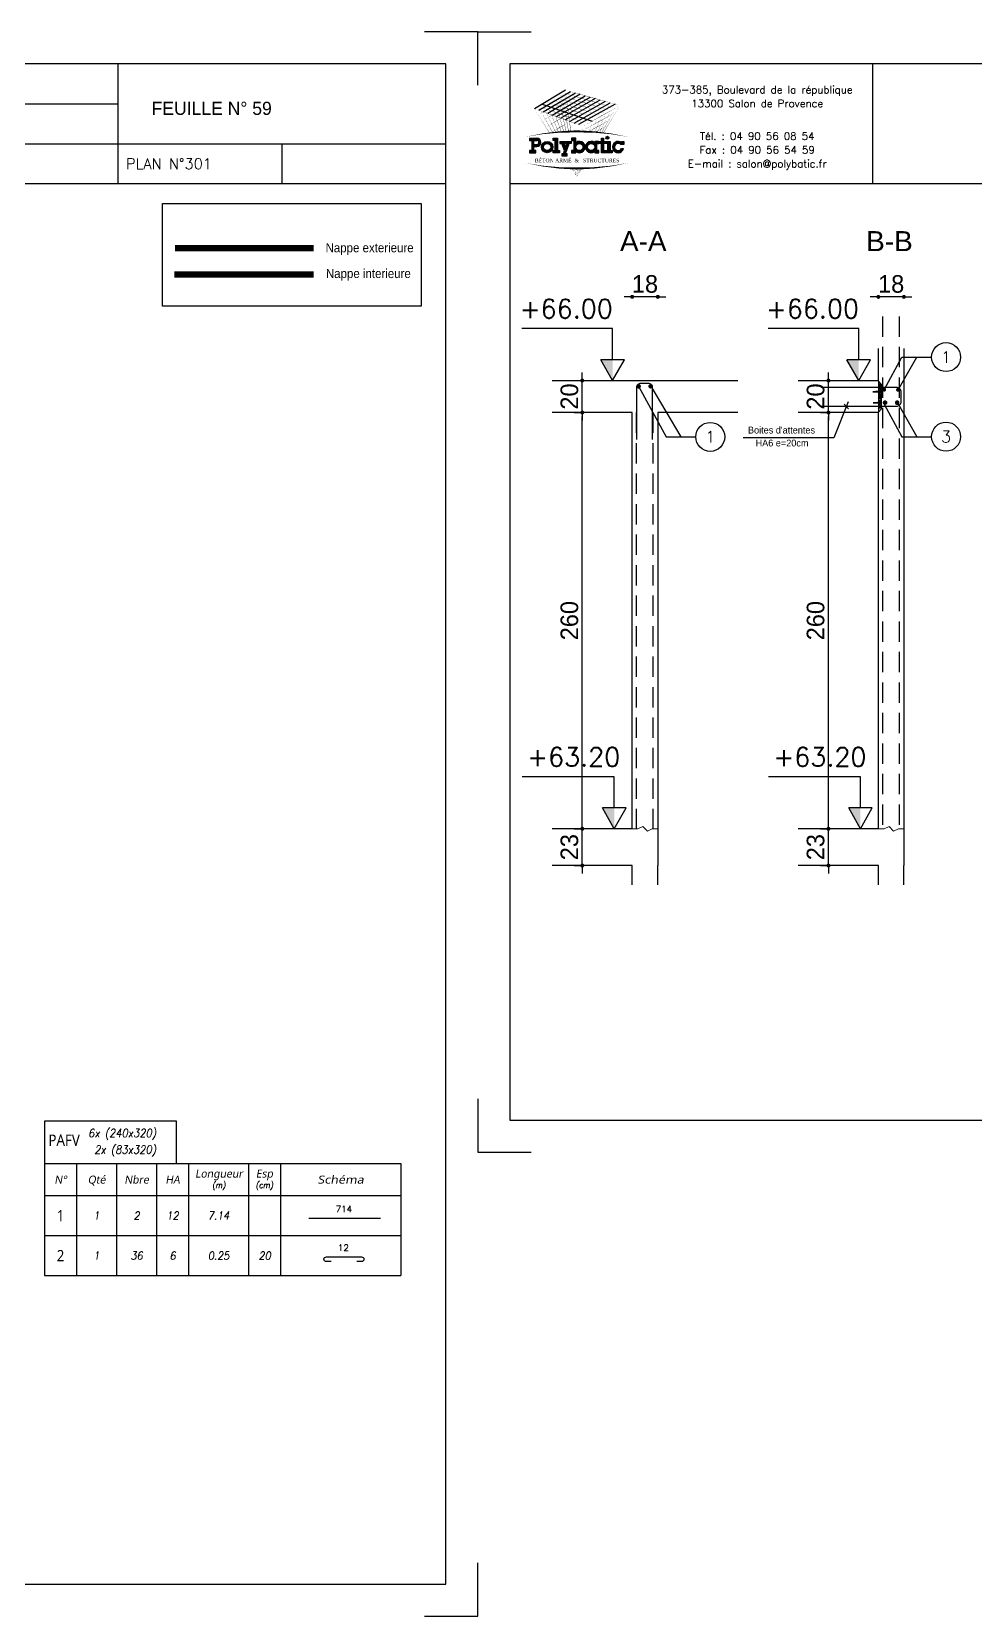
# Model space of a CAD drawing. Header units: metres. Extents: x -5618 to 118954, y -306 to 4637.
# Drawn here: x 52412 to 53002, y 604 to 1594 of the extents above; entities that cross this region are included whole.
import ezdxf
from ezdxf.enums import TextEntityAlignment as Align

# ---------------------------------------------------------------- set-up
doc = ezdxf.new("R2010")
doc.units = ezdxf.units.M
doc.linetypes.add('CACHE', pattern=[9.525, 6.35, -3.175])
doc.linetypes.add('CACHEX2', pattern=[19.05, 12.7, -6.35])
for name, color, linetype in [('COTATION', 1, 'Continuous'), ('GO-CARTOUCHE', 7, 'Continuous'), ('GO-FER-HA', 140, 'Continuous'), ('GO-TEXTE', 9, 'Continuous'), ('GO-TEXTE-FER', 3, 'Continuous'), ('K_ENT_M_Building_V.76', 7, 'Continuous'), ('STR_COTATION', 1, 'Continuous'), ('STR_STA', 30, 'Continuous'), ('STR_TS', 22, 'Continuous'), ('STR_VOI-POT', 6, 'Continuous')]:
    doc.layers.add(name, color=color, linetype=linetype)
doc.layers.add('Kofragna_forma', color=7, linetype='Continuous', lineweight=70)
doc.styles.add('GrDimensions', font='simplex.shx')
doc.styles.add('Lucida', font='LSANSI.TTF')
doc.styles.add('POLYBATIC', font='TIMES.TTF')
doc.styles.add('schéma', font='simplex.shx')
doc.styles.add('Tableau', font='romans.shx', dxfattribs={"width": 0.9, "oblique": 10})
doc.styles.add('Tableau2', font='trebuc.TTF', dxfattribs={"width": 0.9, "oblique": 10})
doc.styles.add('TEXTE', font='romans.shx')
doc.styles.add('TEXTEBA', font='ARIAL.TTF')
doc.dimstyles.new('COUPE-20', dxfattribs={"dimscale": 0.5, "dimtxt": 22, "dimasz": 5, "dimexe": 0.05, "dimexo": 0, "dimgap": 5, "dimtad": 1, "dimdec": 0, "dimdsep": 46, "dimtxsty": 'Standard', "dimblk1": 'DOT', "dimblk2": 'DOT', "dimsah": 1, "dimcen": 0, "dimdle": 150, "dimclrd": 1, "dimclre": 1, "dimclrt": 7, "dimadec": 0, "dimazin": 0, "dimtfac": 1, "dimtdec": 0, "dimtix": 1, "dimtmove": 2, "dimatfit": 3, "dimldrblk": 'DOT', "dimfxl": 0, "dimtvp": 1, "dimtolj": 1, "dimtzin": 0, "dimarcsym": 0})

# ---------------------------------------------------------------- blocks, each defined once
blk = doc.blocks.new('Désignation')
at = {"layer": 'GO-TEXTE-FER'}
for p, q in [((0, 0.8), (8.9, 0.8)), ((0, 0.8), (0, 0)), ((0.8, 0.8), (0.8, 0)), ((1.8, 0.8), (1.8, 0)), ((2.8, 0.8), (2.8, 0)), ((3.6, 0.8), (3.6, 0)), ((5.1, 0.8), (5.1, 0)), ((5.9, 0.8), (5.9, 0)), ((8.9, 0.8), (8.9, 0)), ((0, 0), (8.9, 0))]:
    blk.add_line(p, q, dxfattribs=at)
at = {"layer": 'GO-TEXTE-FER', "style": 'Tableau2', "oblique": 10}
for s, p in [('N°', (0.4, 0.4)), ('Qté', (1.3, 0.4)), ('Nbre', (2.3, 0.4)), ('HA', (3.2, 0.4)), ('Longueur', (4.356, 0.55)), ('Esp', (5.494, 0.55))]:
    blk.add_text(s, height=0.2, dxfattribs=at).set_placement(p, align=Align.MIDDLE_CENTER)
at = {"layer": 'GO-TEXTE-FER', "style": 'Tableau2', "oblique": 10, "width": 1.2}
blk.add_text('Schéma', height=0.2, dxfattribs=at).set_placement((7.4, 0.4), align=Align.MIDDLE_CENTER)
at = {"layer": 'GO-TEXTE-FER', "color": 7, "style": 'Tableau', "oblique": 10, "width": 0.9}
for s, p in [('(m)', (4.356, 0.265)), ('(cm)', (5.494, 0.265))]:
    blk.add_text(s, height=0.15, dxfattribs=at).set_placement(p, align=Align.MIDDLE_CENTER)
blk = doc.blocks.new('Barre libre')
at = {"layer": 'GO-TEXTE-FER'}
for p, q in [((0, 0), (0, -1)), ((0, 0), (8.9, 0)), ((0.8, 0), (0.8, -1)), ((1.8, 0), (1.8, -1)), ((2.8, 0), (2.8, -1)), ((3.6, 0), (3.6, -1)), ((5.1, 0), (5.1, -1)), ((5.9, 0), (5.9, -1)), ((8.9, 0), (8.9, -1)), ((0, -1), (8.9, -1))]:
    blk.add_line(p, q, dxfattribs=at)
at = {"layer": 'GO-TEXTE-FER', "color": 1}
blk.add_line((6.603, -0.563), (8.394, -0.563), dxfattribs=at)
at = {"layer": 'GO-TEXTE-FER', "style": 'Tableau2', "width": 0.9}
blk.add_attdef('NUMERO', text='', height=0.28, dxfattribs=at).set_placement((0.4, -0.5), align=Align.MIDDLE_CENTER)
at = {"layer": 'GO-TEXTE-FER', "color": 1, "style": 'Tableau'}
blk.add_attdef('Longueur', text='', height=0.16, dxfattribs=at).set_placement((7.481, -0.336), align=Align.MIDDLE_CENTER)
at = {"layer": 'GO-TEXTE-FER', "style": 'Tableau', "oblique": 10, "width": 0.9}
for tag, p in [('QUANTITE', (1.3, -0.5)), ('NOMBRE', (2.3, -0.5)), ('NUANCE', (3.2, -0.5)), ('LONGUEUR', (4.35, -0.5)), ('ESPACEMENTS', (5.5, -0.5))]:
    blk.add_attdef(tag, text='', height=0.2, dxfattribs=at).set_placement(p, align=Align.MIDDLE_CENTER)
blk = doc.blocks.new('Epingle')
at = {"layer": 'GO-TEXTE-FER'}
for p, q in [((0, 0), (0, -1)), ((0, 0), (8.9, 0)), ((0.8, 0), (0.8, -1)), ((1.8, 0), (1.8, -1)), ((2.8, 0), (2.8, -1)), ((3.6, 0), (3.6, -1)), ((5.1, 0), (5.1, -1)), ((5.9, 0), (5.9, -1)), ((8.9, 0), (8.9, -1)), ((0, -1), (8.9, -1))]:
    blk.add_line(p, q, dxfattribs=at)
at = {"layer": 'GO-TEXTE-FER', "color": 1}
blk.add_lwpolyline([(7.162, -0.65), (7.042, -0.65, -1), (7.042, -0.53), (7.922, -0.53, -1), (7.922, -0.65), (7.802, -0.65)], format="xyb", dxfattribs=at)
at = {"layer": 'GO-TEXTE-FER', "style": 'Tableau2', "width": 0.9}
blk.add_attdef('NUMERO', text='', height=0.28, dxfattribs=at).set_placement((0.4, -0.5), align=Align.MIDDLE_CENTER)
at = {"layer": 'GO-TEXTE-FER', "color": 1, "style": 'Tableau'}
blk.add_attdef('Longueur', text='', height=0.16, dxfattribs=at).set_placement((7.469, -0.303), align=Align.MIDDLE_CENTER)
at = {"layer": 'GO-TEXTE-FER', "style": 'Tableau', "oblique": 10, "width": 0.9}
for tag, p in [('QUANTITE', (1.3, -0.5)), ('NOMBRE', (2.3, -0.5)), ('NUANCE', (3.2, -0.5)), ('LONGUEUR', (4.35, -0.5)), ('ESPACEMENTS', (5.5, -0.5))]:
    blk.add_attdef(tag, text='', height=0.2, dxfattribs=at).set_placement(p, align=Align.MIDDLE_CENTER)
blk = doc.blocks.new('A$C492E529B')
for color, points in [(140, [(1.413, 0.725, 1), (1.563, 0.725, 1)]), (256, [(-0.938, 0.7), (-1.138, 0.7), (-1.138, 0.6), (-1.038, 0.6), (-1.038, 0.1), (-1.138, 0.1), (-1.138, 0), (-0.838, 0), (-0.838, 0.1), (-0.938, 0.1)]), (256, [(-0.367, 0.45), (-0.268, 0.45), (-0.268, 0.55), (-0.523, 0.55), (-0.523, 0.45), (-0.473, 0.45), (-0.543, 0.253), (-0.612, 0.45), (-0.562, 0.45), (-0.562, 0.55), (-0.818, 0.55), (-0.818, 0.45), (-0.718, 0.45), (-0.595, 0.101), (-0.648, -0.05), (-0.718, -0.05), (-0.718, -0.15), (-0.468, -0.15), (-0.468, -0.05), (-0.543, -0.05)]), (256, [(1.393, 0.55), (1.292, 0.55), (1.292, 0.7), (1.193, 0.7), (1.193, 0.55), (1.093, 0.55), (1.093, 0.45), (1.193, 0.45), (1.193, 0), (1.393, 0), (1.393, 0.1), (1.292, 0.1), (1.292, 0.45), (1.393, 0.45)]), (256, [(1.613, 0.55), (1.413, 0.55), (1.413, 0.45), (1.513, 0.45), (1.513, 0.1), (1.413, 0.1), (1.413, 0), (1.712, 0), (1.712, 0.1), (1.613, 0.1)]), (256, [(2.13, 0.4), (2.283, 0.4), (2.283, 0.55), (2.183, 0.55), (2.183, 0.487, 3.359496), (2.272, 0.2), (2.166, 0.2, -3.125802)])]:
    blk.add_hatch(color=color).paths.add_polyline_path(points)
h = blk.add_hatch(color=256)
h.paths.add_polyline_path([(-1.983, 0.1), (-2.083, 0.1), (-2.083, 0.3), (-1.933, 0.3, 1), (-1.933, 0.7), (-2.283, 0.7), (-2.283, 0.6), (-2.183, 0.6), (-2.183, 0.1), (-2.283, 0.1), (-2.283, 0), (-1.983, 0)])
h.paths.add_polyline_path([(-2.083, 0.4), (-2.083, 0.6), (-1.933, 0.6, -1), (-1.933, 0.4)], flags=16)
h = blk.add_hatch(color=256)
h.paths.add_polyline_path([(-1.158, 0.275, 1), (-1.708, 0.275, 1)])
h.paths.add_polyline_path([(-1.608, 0.275, -1), (-1.258, 0.275, -1)], flags=16)
h = blk.add_hatch(color=256)
h.paths.add_polyline_path([(-0.047, 0.487), (-0.047, 0.7), (-0.248, 0.7), (-0.248, 0.6), (-0.147, 0.6), (-0.147, 0.1), (-0.248, 0.1), (-0.248, 0), (-0.047, 0), (-0.047, 0.063, 2.12132)])
h.paths.add_polyline_path([(-0.047, 0.275, -1), (0.303, 0.275, -1)], flags=16)
h = blk.add_hatch(color=256)
h.paths.add_polyline_path([(1.073, 0.1), (0.973, 0.1), (0.973, 0.45), (1.073, 0.45), (1.073, 0.55), (0.873, 0.55), (0.873, 0.487, 2.12132), (0.873, 0.063), (0.873, 0), (1.073, 0)])
h.paths.add_polyline_path([(0.523, 0.275, -1), (0.873, 0.275, -1)], flags=16)
for p, q in [((-0.595, 0.101), (-0.718, 0.45)), ((-0.648, -0.05), (-0.595, 0.101)), ((-0.543, 0.253), (-0.612, 0.45)), ((-0.543, -0.05), (-0.367, 0.45)), ((-0.543, 0.253), (-0.473, 0.45)), ((0.873, 0.55), (0.873, 0.487)), ((1.073, 0.55), (0.873, 0.55)), ((0.873, 0.063), (0.873, 0)), ((0.973, 0.1), (0.973, 0.45)), ((0.973, 0.45), (1.073, 0.45)), ((1.073, 0.1), (0.973, 0.1)), ((1.073, 0.45), (1.073, 0.55)), ((1.073, 0), (1.073, 0.1)), ((2.166, 0.2), (2.272, 0.2)), ((0.873, 0), (1.073, 0))]:
    blk.add_line(p, q)
for points in [[(-2.283, 0.7), (-1.933, 0.7)], [(-2.283, 0.7), (-2.283, 0.6), (-2.183, 0.6), (-2.183, 0.1), (-2.283, 0.1), (-2.283, 0), (-1.983, 0), (-1.983, 0.1), (-2.083, 0.1), (-2.083, 0.3), (-1.933, 0.3)], [(-2.083, 0.4), (-2.083, 0.6), (-1.933, 0.6)], [(-2.083, 0.4), (-1.933, 0.4)], [(-1.138, 0.7), (-0.938, 0.7), (-0.938, 0.1), (-0.838, 0.1), (-0.838, 0), (-1.138, 0), (-1.138, 0.1), (-1.038, 0.1), (-1.038, 0.6), (-1.138, 0.6), (-1.138, 0.7)], [(-0.818, 0.55), (-0.562, 0.55)], [(-0.818, 0.55), (-0.818, 0.45), (-0.718, 0.45)], [(-0.612, 0.45), (-0.562, 0.45), (-0.562, 0.55)], [(-0.523, 0.55), (-0.268, 0.55), (-0.268, 0.45), (-0.367, 0.45)], [(-0.473, 0.45), (-0.523, 0.45), (-0.523, 0.55)], [(-0.248, 0.7), (-0.248, 0.6), (-0.147, 0.6), (-0.147, 0.1), (-0.248, 0.1), (-0.248, 0), (-0.047, 0), (-0.047, 0.063)], [(-0.047, 0.487), (-0.047, 0.7), (-0.248, 0.7)], [(1.093, 0.55), (1.193, 0.55), (1.193, 0.7), (1.292, 0.7), (1.292, 0.55), (1.393, 0.55), (1.393, 0.45), (1.292, 0.45), (1.292, 0.1), (1.393, 0.1), (1.393, 0), (1.193, 0), (1.193, 0.45), (1.093, 0.45)], [(1.093, 0.45), (1.093, 0.55)], [(1.413, 0.45), (1.413, 0.55), (1.613, 0.55), (1.613, 0.1), (1.712, 0.1), (1.712, 0), (1.413, 0), (1.413, 0.1), (1.513, 0.1), (1.513, 0.45), (1.413, 0.45)], [(2.183, 0.487), (2.183, 0.55), (2.283, 0.55), (2.283, 0.4), (2.13, 0.4)], [(-0.648, -0.05), (-0.718, -0.05), (-0.718, -0.15), (-0.468, -0.15), (-0.468, -0.05), (-0.543, -0.05)]]:
    blk.add_lwpolyline(points)
at = {"color": 140}
blk.add_circle((1.488, 0.725), 0.075, dxfattribs=at)
for centre, radius in [((-1.433, 0.275), 0.275), ((-1.433, 0.275), 0.175), ((0.128, 0.275), 0.175), ((0.698, 0.275), 0.175)]:
    blk.add_circle(centre, radius)
for centre, radius, start, end in [((-1.933, 0.5), 0.2, 270, 90), ((-1.933, 0.5), 0.1, 270, 90), ((0.128, 0.275), 0.275, 230.4788, 129.5212), ((0.698, 0.275), 0.275, 50.4788, 309.5212), ((2.008, 0.275), 0.275, 50.4788, 344.17338), ((2.008, 0.275), 0.175, 45.58469, 334.62307)]:
    blk.add_arc(centre, radius, start, end)
blk = doc.blocks.new('POLYBATIC')
at = {"color": 140}
for p, q in [((-0.43, 3.281), (-1.602, 2.578)), ((-1.435, 2.518), (-0.241, 3.228)), ((-1.268, 2.457), (-0.053, 3.175)), ((0.135, 3.121), (-1.101, 2.397)), ((-0.934, 2.337), (0.323, 3.068)), ((-0.767, 2.276), (0.511, 3.015)), ((-1.309, 2.754), (0.586, 2.109)), ((0.7, 2.962), (-0.6, 2.216)), ((-0.433, 2.156), (0.888, 2.908)), ((1.076, 2.855), (-0.266, 2.095)), ((-0.099, 2.035), (1.264, 2.802)), ((1.452, 2.749), (0.067, 1.974))]:
    blk.add_line(p, q, dxfattribs=at)
for points in [[(-1.016, 2.93, 0.0156, 0, 0), (-0.43, 3.281, 0, 0, 0)], [(0.122, 2.71, 0.0156, 0, 0), (-0.869, 3.018, 0, 0, 0)], [(-0.491, 1.706, 0.0136, 0, 0), (-0.869, 3.018, 0, 0, 0)], [(-0.838, 2.873, 0.0156, 0, 0), (-0.241, 3.228, 0, 0, 0)], [(0.283, 2.803, 0.0156, 0, 0), (-0.723, 3.105, 0, 0, 0)], [(-0.398, 1.71, 0.014, 0, 0), (-0.723, 3.105, 0, 0, 0)], [(-0.661, 2.816, 0.0156, 0, 0), (-0.053, 3.175, 0, 0, 0)], [(0.444, 2.896, 0.0156, 0, 0), (-0.576, 3.193, 0, 0, 0)], [(-0.309, 1.714, 0.0145, 0, 0), (-0.576, 3.193, 0, 0, 0)], [(-0.483, 2.759, 0.0156, 0, 0), (0.135, 3.121, 0, 0, 0)], [(0.605, 2.988, 0.0156, 0, 0), (-0.43, 3.281, 0, 0, 0)], [(-0.225, 1.716, 0.0149, 0, 0), (-0.43, 3.281, 0, 0, 0)], [(-0.305, 2.702, 0.0156, 0, 0), (0.323, 3.068, 0, 0, 0)], [(-0.128, 2.646, 0.0156, 0, 0), (0.511, 3.015, 0, 0, 0)], [(-1.602, 2.578, 0, 0.0156, 0), (-1.016, 2.93, 0, 0, 0)], [(-0.684, 2.246, 0.0156, 0, 0), (-1.602, 2.578, 0, 0, 0)], [(-1.031, 1.66, 0.0111, 0, 0), (-1.602, 2.578, 0, 0, 0)], [(-1.456, 2.344, 0, 0.0156, 0), (-0.923, 2.663, 0, 0, 0)], [(-0.522, 2.339, 0.0156, 0, 0), (-1.455, 2.666, 0, 0, 0)], [(-0.913, 1.673, 0.0116, 0, 0), (-1.455, 2.666, 0, 0, 0)], [(-1.435, 2.518, 0, 0.0156, 0), (-0.838, 2.873, 0, 0, 0)], [(-1.31, 2.109, 0, 0.0156, 0), (-0.831, 2.397, 0, 0, 0)], [(-0.361, 2.432, 0.0156, 0, 0), (-1.309, 2.754, 0, 0, 0)], [(-0.8, 1.684, 0.0121, 0, 0), (-1.309, 2.754, 0, 0, 0)], [(-1.268, 2.457, 0, 0.0156, 0), (-0.661, 2.816, 0, 0, 0)], [(-0.2, 2.524, 0.0156, 0, 0), (-1.162, 2.842, 0, 0, 0)], [(-0.692, 1.693, 0.0126, 0, 0), (-1.162, 2.842, 0, 0, 0)], [(-1.101, 2.397, 0, 0.0156, 0), (-0.483, 2.759, 0, 0, 0)], [(-0.039, 2.617, 0.0156, 0, 0), (-1.016, 2.93, 0, 0, 0)], [(-0.589, 1.7, 0.0131, 0, 0), (-1.016, 2.93, 0, 0, 0)], [(-0.934, 2.337, 0, 0.0156, 0), (-0.305, 2.702, 0, 0, 0)], [(-0.391, 2.983, 0, 0.0156, 0), (-0.923, 2.663, 0, 0, 0)], [(-0.352, 2.685, 0, 0.0156, 0), (-0.831, 2.397, 0, 0, 0)], [(-0.767, 2.276, 0, 0.0156, 0), (-0.128, 2.646, 0, 0, 0)], [(-0.6, 2.216, 0, 0.0156, 0), (0.05, 2.589, 0, 0, 0)], [(-0.433, 2.156, 0, 0.0156, 0), (0.227, 2.532, 0, 0, 0)], [(0.586, 2.109, 0, 0.0156, 0), (-0.361, 2.432, 0, 0, 0)], [(-0.266, 2.095, 0, 0.0156, 0), (0.405, 2.475, 0, 0, 0)], [(0.762, 2.207, 0, 0.0156, 0), (-0.2, 2.524, 0, 0, 0)], [(-0.099, 2.035, 0, 0.0156, 0), (0.582, 2.418, 0, 0, 0)], [(0.937, 2.305, 0, 0.0156, 0), (-0.039, 2.617, 0, 0, 0)], [(0.05, 2.589, 0.0156, 0, 0), (0.7, 2.962, 0, 0, 0)], [(1.113, 2.402, 0, 0.0156, 0), (0.122, 2.71, 0, 0, 0)], [(0.227, 2.532, 0.0156, 0, 0), (0.888, 2.908, 0, 0, 0)], [(1.289, 2.5, 0, 0.0156, 0), (0.283, 2.803, 0, 0, 0)], [(0.405, 2.475, 0.0156, 0, 0), (1.076, 2.855, 0, 0, 0)], [(1.465, 2.598, 0, 0.0156, 0), (0.444, 2.896, 0, 0, 0)], [(0.582, 2.418, 0.0156, 0, 0), (1.264, 2.802, 0, 0, 0)], [(1.641, 2.695, 0, 0.0156, 0), (0.605, 2.988, 0, 0, 0)], [(0.76, 2.362, 0.0156, 0, 0), (1.452, 2.749, 0, 0, 0)], [(0.781, 1.685, 0.00933, 0, 0), (1.113, 2.402, 0, 0, 0)], [(0.852, 2.095, 0.0156, 0, 0), (1.491, 2.45, 0, 0, 0)], [(0.865, 1.678, 0.0103, 0, 0), (1.289, 2.5, 0, 0, 0)], [(0.937, 2.305, 0.0156, 0, 0), (1.641, 2.695, 0, 0, 0)], [(0.942, 1.67, 0.0112, 0, 0), (1.465, 2.598, 0, 0, 0)], [(1.012, 1.663, 0.012, 0, 0), (1.641, 2.695, 0, 0, 0)], [(-1.165, 1.875, 0, 0.0156, 0), (-0.739, 2.131, 0, 0, 0)], [(-1.019, 1.641, 0, 0.0156, 0), (-0.646, 1.864, 0, 0, 0)], [(-0.312, 2.386, 0, 0.0156, 0), (-0.739, 2.131, 0, 0, 0)], [(0.234, 1.914, 0, 0.0156, 0), (-0.684, 2.246, 0, 0, 0)], [(-0.273, 2.088, 0, 0.0156, 0), (-0.646, 1.864, 0, 0, 0)], [(0.41, 2.012, 0, 0.0156, 0), (-0.522, 2.339, 0, 0, 0)], [(0.067, 1.974, 0, 0.0156, 0), (0.76, 2.362, 0, 0, 0)], [(0.213, 1.74, 0, 0.0156, 0), (0.852, 2.095, 0, 0, 0)], [(0.21, 1.716, 0.00323, 0, 0), (0.234, 1.914, 0, 0, 0)], [(0.234, 1.914, 0, 0.0156, 0), (0.937, 2.305, 0, 0, 0)], [(0.349, 1.712, 0.00465, 0, 0), (0.41, 2.012, 0, 0, 0)], [(0.447, 1.708, 0.00693, 0.0156, 0), (0.767, 1.886, 0, 0, 0)], [(0.474, 1.706, 0.00597, 0, 0), (0.586, 2.109, 0, 0, 0)], [(0.587, 1.7, 0.00718, 0, 0), (0.762, 2.207, 0, 0, 0)], [(0.68, 1.675, 0.0156, 0, 0), (1.193, 1.96, 0, 0, 0)], [(0.689, 1.693, 0.0083, 0, 0), (0.937, 2.305, 0, 0, 0)], [(0.765, 1.884, 0.0156, 0, 0), (1.342, 2.205, 0, 0, 0)], [(-1.953, 1.508, 0, 0.0781, -0.053843), (0, 1.719, 0, 0, 0)], [(-0.234, 1.79, 0, 0.00638, 0), (-0.365, 1.711, 0, 0.00638, 0)], [(1.953, 1.508, 0, 0.0781, 0.053843), (0, 1.719, 0, 0, 0)], [(0.96, 1.668, 0.00293, 0, 0), (1.044, 1.715, 0, 0, 0)], [(-1.953, 0.523, 0, 0.0781, 0.053843), (0, 0.312, 0, 0, 0)], [(0, 0, 0, 0.00381, 0), (-0.195, 0.315, 0, 0.00381, 0)], [(0, 0, 0, 0.00368, 0), (-0.171, 0.314, 0, 0.00368, 0)], [(0, 0, 0, 0.00356, 0), (-0.149, 0.314, 0, 0.00356, 0)], [(0, 0, 0, 0.00345, 0), (-0.128, 0.313, 0, 0.00345, 0)], [(0, 0, 0, 0.00334, 0), (-0.109, 0.313, 0, 0.00334, 0)], [(0, 0, 0, 0.00324, 0), (-0.09, 0.313, 0, 0.00324, 0)], [(0, 0, 0, 0.00315, 0), (-0.073, 0.313, 0, 0.00315, 0)], [(0, 0, 0, 0.00306, 0), (-0.056, 0.313, 0, 0.00306, 0)], [(0, 0, 0, 0.00306, 0), (-0.056, 0.313, 0, 0.00306, 0)], [(0, 0, 0, 0.00298, 0), (-0.041, 0.313, 0, 0.00298, 0)], [(1.953, 0.523, 0, 0.0781, -0.053843), (0, 0.312, 0, 0, 0)], [(0, 0, 0, 0.0051, 0), (0.038, 0.313, 0, 0.0051, 0)], [(0, 0, 0, 0.00425, 0), (0.127, 0.313, 0, 0.00425, 0)], [(0, 0, 0, 0.00408, 0), (0.145, 0.314, 0, 0.00408, 0)], [(0, 0, 0, 0.00392, 0), (0.162, 0.314, 0, 0.00392, 0)], [(0, 0, 0, 0.00378, 0), (0.177, 0.314, 0, 0.00378, 0)], [(0, 0, 0, 0.00365, 0), (0.191, 0.315, 0, 0.00365, 0)], [(0, 0, 0, 0.00486, 0), (0.064, 0.313, 0, 0.00486, 0)], [(0, 0, 0, 0.00464, 0), (0.087, 0.313, 0, 0.00464, 0)], [(0, 0, 0, 0.00443, 0), (0.108, 0.313, 0, 0.00443, 0)]]:
    blk.add_lwpolyline(points, format="xyseb", dxfattribs=at)
at = {"color": 5, "xscale": 0.78125, "yscale": 0.78125, "zscale": 0.78125}
blk.add_blockref('A$C492E529B', (0, 0.91), dxfattribs=at)
at = {"lineweight": 60, "style": 'POLYBATIC'}
for s, p in [('BÉTON ARMÉ', (-1.587, 0.547)), ('STRUCTURES', (0.24, 0.547))]:
    blk.add_text(s, height=0.1406, dxfattribs=at).set_placement(p)
at = {"color": 140, "style": 'POLYBATIC'}
blk.add_text('&', height=0.141, dxfattribs=at).set_placement((0, 0.547), align=Align.CENTER)
blk = doc.blocks.new('_DOT')
at = {"color": 0, "linetype": 'ByBlock'}
blk.add_line((-0.5, 0), (-1, 0), dxfattribs=at)
at = {"color": 0, "linetype": 'ByBlock', "const_width": 0.5}
blk.add_lwpolyline([(-0.25, 0, 1), (0.25, 0, 1)], format="xyb", close=True, dxfattribs=at)
blk = doc.blocks.new('*D1062')
at = {"layer": 'COTATION', "color": 1, "lineweight": -2, "ltscale": 4.5}
for p, q in [((52756.25, 1098.29), (52756.25, 1100.79)), ((52751.25, 1095.79), (52756.27, 1095.79)), ((52756.25, 1072.79), (52756.25, 1095.79)), ((52751.25, 1072.79), (52756.27, 1072.79)), ((52756.25, 1070.29), (52756.25, 1067.79))]:
    blk.add_line(p, q, dxfattribs=at)
at = {"layer": 'DEFPOINTS', "color": 0, "lineweight": -3, "ltscale": 4.5}
for p in [(52737.42, 1095.79), (52756.25, 1095.79), (52737.42, 1072.79)]:
    blk.add_point(p, dxfattribs=at)
at = {"layer": 'COTATION', "color": 1, "lineweight": -2, "ltscale": 4.5, "xscale": 2.5, "yscale": 2.5, "zscale": 2.5}
for p, rotation in [((52756.25, 1095.79), 270), ((52756.25, 1072.79), 90)]:
    blk.add_blockref('_DOT', p, dxfattribs=dict(at, rotation=rotation))
at = {"layer": 'COTATION', "color": 7, "lineweight": -3, "ltscale": 4.5, "insert": (52748.25, 1084.29), "char_height": 11, "attachment_point": 5, "rotation": 90}
blk.add_mtext('\\A1;23', dxfattribs=at)
blk = doc.blocks.new('*D1063')
at = {"layer": 'COTATION', "color": 1, "lineweight": -2, "ltscale": 4.5}
for p, q in [((52751.25, 1355.79), (52756.27, 1355.79)), ((52756.25, 1098.29), (52756.25, 1353.29)), ((52751.25, 1095.79), (52756.27, 1095.79))]:
    blk.add_line(p, q, dxfattribs=at)
at = {"layer": 'DEFPOINTS', "color": 0, "lineweight": -3, "ltscale": 4.5}
for p in [(52737.42, 1355.79), (52756.25, 1355.79), (52737.42, 1095.79)]:
    blk.add_point(p, dxfattribs=at)
at = {"layer": 'COTATION', "color": 1, "lineweight": -2, "ltscale": 4.5, "xscale": 2.5, "yscale": 2.5, "zscale": 2.5}
for p, rotation in [((52756.25, 1355.79), 90), ((52756.25, 1095.79), 270)]:
    blk.add_blockref('_DOT', p, dxfattribs=dict(at, rotation=rotation))
at = {"layer": 'COTATION', "color": 7, "lineweight": -3, "ltscale": 4.5, "insert": (52748.25, 1225.79), "char_height": 11, "attachment_point": 5, "rotation": 90}
blk.add_mtext('\\A1;260', dxfattribs=at)
blk = doc.blocks.new('*D1064')
at = {"layer": 'COTATION', "color": 1, "lineweight": -2, "ltscale": 4.5}
for p, q in [((52756.25, 1378.29), (52756.25, 1380.79)), ((52751.25, 1375.79), (52756.27, 1375.79)), ((52756.25, 1355.79), (52756.25, 1375.79)), ((52751.25, 1355.79), (52756.27, 1355.79)), ((52756.25, 1353.29), (52756.25, 1350.79))]:
    blk.add_line(p, q, dxfattribs=at)
at = {"layer": 'DEFPOINTS', "color": 0, "lineweight": -3, "ltscale": 4.5}
for p in [(52737.42, 1375.79), (52756.25, 1375.79), (52737.42, 1355.79)]:
    blk.add_point(p, dxfattribs=at)
at = {"layer": 'COTATION', "color": 1, "lineweight": -2, "ltscale": 4.5, "xscale": 2.5, "yscale": 2.5, "zscale": 2.5}
for p, rotation in [((52756.25, 1375.79), 270), ((52756.25, 1355.79), 90)]:
    blk.add_blockref('_DOT', p, dxfattribs=dict(at, rotation=rotation))
at = {"layer": 'COTATION', "color": 7, "lineweight": -3, "ltscale": 4.5, "insert": (52748.25, 1365.79), "char_height": 11, "attachment_point": 5, "rotation": 90}
blk.add_mtext('\\A1;20', dxfattribs=at)
blk = doc.blocks.new('*D1065')
at = {"layer": 'DEFPOINTS', "color": 0, "lineweight": -3, "ltscale": 4.5}
for p in [(52787.42, 1428.07), (52787.42, 1395.79, 187.69), (52803.42, 1395.79, 187.69)]:
    blk.add_point(p, dxfattribs=at)
at = {"layer": 'STR_COTATION', "color": 1, "lineweight": -2, "ltscale": 4.5}
for p, q in [((52784.92, 1428.07), (52782.42, 1428.07)), ((52787.42, 1428.08), (52787.42, 1428.09)), ((52803.42, 1428.07), (52787.42, 1428.07)), ((52803.42, 1428.08), (52803.42, 1428.09)), ((52805.92, 1428.07), (52808.42, 1428.07))]:
    blk.add_line(p, q, dxfattribs=at)
at = {"layer": 'STR_COTATION', "color": 1, "lineweight": -2, "ltscale": 4.5, "xscale": 2.5, "yscale": 2.5, "zscale": 2.5}
blk.add_blockref('_DOT', (52787.42, 1428.07), dxfattribs=at)
at = {"layer": 'STR_COTATION', "color": 1, "lineweight": -2, "ltscale": 4.5, "xscale": 2.5, "yscale": 2.5, "zscale": 2.5, "rotation": 180}
blk.add_blockref('_DOT', (52803.42, 1428.07), dxfattribs=at)
at = {"layer": 'STR_COTATION', "color": 7, "lineweight": -3, "ltscale": 4.5, "insert": (52795.42, 1436.07), "char_height": 11, "attachment_point": 5}
blk.add_mtext('\\A1;18', dxfattribs=at)
blk = doc.blocks.new('*D1066')
at = {"layer": 'COTATION', "color": 1, "lineweight": -2, "ltscale": 4.5}
for p, q in [((52910.05, 1098.29), (52910.05, 1100.79)), ((52905.05, 1095.79), (52910.07, 1095.79)), ((52910.05, 1072.79), (52910.05, 1095.79)), ((52905.05, 1072.79), (52910.07, 1072.79)), ((52910.05, 1070.29), (52910.05, 1067.79))]:
    blk.add_line(p, q, dxfattribs=at)
at = {"layer": 'DEFPOINTS', "color": 0, "lineweight": -3, "ltscale": 4.5}
for p in [(52891.22, 1095.79), (52910.05, 1095.79), (52891.22, 1072.79)]:
    blk.add_point(p, dxfattribs=at)
at = {"layer": 'COTATION', "color": 1, "lineweight": -2, "ltscale": 4.5, "xscale": 2.5, "yscale": 2.5, "zscale": 2.5}
for p, rotation in [((52910.05, 1095.79), 270), ((52910.05, 1072.79), 90)]:
    blk.add_blockref('_DOT', p, dxfattribs=dict(at, rotation=rotation))
at = {"layer": 'COTATION', "color": 7, "lineweight": -3, "ltscale": 4.5, "insert": (52902.05, 1084.29), "char_height": 11, "attachment_point": 5, "rotation": 90}
blk.add_mtext('\\A1;23', dxfattribs=at)
blk = doc.blocks.new('*D1067')
at = {"layer": 'COTATION', "color": 1, "lineweight": -2, "ltscale": 4.5}
for p, q in [((52905.05, 1355.79), (52910.07, 1355.79)), ((52910.05, 1098.29), (52910.05, 1353.29)), ((52905.05, 1095.79), (52910.07, 1095.79))]:
    blk.add_line(p, q, dxfattribs=at)
at = {"layer": 'DEFPOINTS', "color": 0, "lineweight": -3, "ltscale": 4.5}
for p in [(52891.22, 1355.79), (52910.05, 1355.79), (52891.22, 1095.79)]:
    blk.add_point(p, dxfattribs=at)
at = {"layer": 'COTATION', "color": 1, "lineweight": -2, "ltscale": 4.5, "xscale": 2.5, "yscale": 2.5, "zscale": 2.5}
for p, rotation in [((52910.05, 1355.79), 90), ((52910.05, 1095.79), 270)]:
    blk.add_blockref('_DOT', p, dxfattribs=dict(at, rotation=rotation))
at = {"layer": 'COTATION', "color": 7, "lineweight": -3, "ltscale": 4.5, "insert": (52902.05, 1225.79), "char_height": 11, "attachment_point": 5, "rotation": 90}
blk.add_mtext('\\A1;260', dxfattribs=at)
blk = doc.blocks.new('*D1068')
at = {"layer": 'COTATION', "color": 1, "lineweight": -2, "ltscale": 4.5}
for p, q in [((52910.05, 1378.29), (52910.05, 1380.79)), ((52905.05, 1375.79), (52910.07, 1375.79)), ((52910.05, 1355.79), (52910.05, 1375.79)), ((52905.05, 1355.79), (52910.07, 1355.79)), ((52910.05, 1353.29), (52910.05, 1350.79))]:
    blk.add_line(p, q, dxfattribs=at)
at = {"layer": 'DEFPOINTS', "color": 0, "lineweight": -3, "ltscale": 4.5}
for p in [(52891.22, 1375.79), (52910.05, 1375.79), (52891.22, 1355.79)]:
    blk.add_point(p, dxfattribs=at)
at = {"layer": 'COTATION', "color": 1, "lineweight": -2, "ltscale": 4.5, "xscale": 2.5, "yscale": 2.5, "zscale": 2.5}
for p, rotation in [((52910.05, 1375.79), 270), ((52910.05, 1355.79), 90)]:
    blk.add_blockref('_DOT', p, dxfattribs=dict(at, rotation=rotation))
at = {"layer": 'COTATION', "color": 7, "lineweight": -3, "ltscale": 4.5, "insert": (52902.05, 1365.79), "char_height": 11, "attachment_point": 5, "rotation": 90}
blk.add_mtext('\\A1;20', dxfattribs=at)
blk = doc.blocks.new('*D1069')
at = {"layer": 'DEFPOINTS', "color": 0, "lineweight": -3, "ltscale": 4.5}
for p in [(52941.22, 1428.07), (52941.22, 1395.79, 187.69), (52957.22, 1395.79, 187.69)]:
    blk.add_point(p, dxfattribs=at)
at = {"layer": 'STR_COTATION', "color": 1, "lineweight": -2, "ltscale": 4.5}
for p, q in [((52938.72, 1428.07), (52936.22, 1428.07)), ((52941.22, 1428.08), (52941.22, 1428.09)), ((52957.22, 1428.07), (52941.22, 1428.07)), ((52957.22, 1428.08), (52957.22, 1428.09)), ((52959.72, 1428.07), (52962.22, 1428.07))]:
    blk.add_line(p, q, dxfattribs=at)
at = {"layer": 'STR_COTATION', "color": 1, "lineweight": -2, "ltscale": 4.5, "xscale": 2.5, "yscale": 2.5, "zscale": 2.5}
blk.add_blockref('_DOT', (52941.22, 1428.07), dxfattribs=at)
at = {"layer": 'STR_COTATION', "color": 1, "lineweight": -2, "ltscale": 4.5, "xscale": 2.5, "yscale": 2.5, "zscale": 2.5, "rotation": 180}
blk.add_blockref('_DOT', (52957.22, 1428.07), dxfattribs=at)
at = {"layer": 'STR_COTATION', "color": 7, "lineweight": -3, "ltscale": 4.5, "insert": (52949.22, 1436.07), "char_height": 11, "attachment_point": 5}
blk.add_mtext('\\A1;18', dxfattribs=at)
blk = doc.blocks.new('stab')
at = {"layer": 'STR_STA'}
h = blk.add_hatch(dxfattribs=at)
h.set_pattern_fill('ANSI31', color=9, scale=6.075, angle=-540, style=0)
h.set_pattern_definition([(315, (-54992.6584, 395894.73794), (-0.536959212, -0.536959212), [])])
h.paths.add_polyline_path([(8.55, 0), (6.53, -2.03), (4.9, -2.03), (4.9, 0)])
h.paths.add_polyline_path([(4.9, 0), (4.9, -2.03), (1.75, -2.03), (1.95, 0)])
h.paths.add_polyline_path([(1.41, 0), (1.73, -2.03), (-8.03, -2.03), (-7.82, 0)])
h.paths.add_polyline_path([(-8.11, -1.56), (-9.67, 0), (-8.25, 0)])
at = {"layer": 'STR_STA', "color": 1}
blk.add_lwpolyline([(-5.93, 36.01), (-5.93, 0.57), (-5.93, -11.07, 0.414214), (-2.89, -14.1), (3.18, -14.1, 0.414214), (6.22, -11.07), (6.22, 36.01)], format="xyb", dxfattribs=at)
blk.add_lwpolyline([(-7.65, -2.03), (-9.67, 0), (9.67, 0), (7.65, -2.03)], close=True, dxfattribs=at)
blk.add_lwpolyline([(-3.88, 0), (-3.68, -2.22), (-3.09, 3.47), (-3.09, 0), (3.09, 0), (3.42, -2.09), (3.94, 3.21), (3.94, 0)], dxfattribs=at)
at = {"layer": 'STR_STA', "color": 6, "linetype": 'Continuous', "const_width": 1.2}
for points in [[(-3.75, -3.69, -1), (-4.95, -3.69, -1)], [(-3.64, -12.3, -1), (-4.84, -12.3, -1)]]:
    blk.add_lwpolyline(points, format="xyb", close=True, dxfattribs=at)

msp = doc.modelspace()

# ---------------------------------------------------------------- linework, layer by layer
for p, q in [((52466.17, 1573.74), (52466.17, 1498.77)), ((52303.2, 1548.71), (52466.17, 1548.71)), ((52303.2, 1523.72), (52466.17, 1523.72)), ((52466.17, 1523.74), (52671.03, 1523.74)), ((52568.51, 1523.74), (52568.51, 1498.77))]:
    msp.add_line(p, q)
at = {"color": 7, "linetype": 'Continuous', "lineweight": -3}
for p, q in [((52782.59, 1388.79, 187.69), (52767.84, 1388.79, 187.69)), ((52775.22, 1375.79, 187.69), (52767.84, 1388.79, 187.69)), ((52782.59, 1388.79, 187.69), (52767.84, 1388.79, 187.69)), ((52775.22, 1375.79, 187.69), (52767.84, 1388.79, 187.69)), ((52775.22, 1375.79, 187.69), (52782.59, 1388.79, 187.69)), ((52775.22, 1375.79, 187.69), (52782.59, 1388.79, 187.69)), ((52936.39, 1388.79, 187.69), (52921.64, 1388.79, 187.69)), ((52929.01, 1375.79, 187.69), (52921.64, 1388.79, 187.69)), ((52936.39, 1388.79, 187.69), (52921.64, 1388.79, 187.69)), ((52929.01, 1375.79, 187.69), (52921.64, 1388.79, 187.69)), ((52929.01, 1375.79, 187.69), (52936.39, 1388.79, 187.69)), ((52929.01, 1375.79, 187.69), (52936.39, 1388.79, 187.69)), ((52783.65, 1108.79, 187.69), (52768.9, 1108.79, 187.69)), ((52776.27, 1095.79, 187.69), (52768.9, 1108.79, 187.69)), ((52783.65, 1108.79, 187.69), (52768.9, 1108.79, 187.69)), ((52776.27, 1095.79, 187.69), (52768.9, 1108.79, 187.69)), ((52776.27, 1095.79, 187.69), (52783.65, 1108.79, 187.69)), ((52776.27, 1095.79, 187.69), (52783.65, 1108.79, 187.69)), ((52937.45, 1108.79, 187.69), (52922.7, 1108.79, 187.69)), ((52930.07, 1095.79, 187.69), (52922.7, 1108.79, 187.69)), ((52937.45, 1108.79, 187.69), (52922.7, 1108.79, 187.69)), ((52930.07, 1095.79, 187.69), (52922.7, 1108.79, 187.69)), ((52930.07, 1095.79, 187.69), (52937.45, 1108.79, 187.69)), ((52930.07, 1095.79, 187.69), (52937.45, 1108.79, 187.69))]:
    msp.add_line(p, q, dxfattribs=at)
for points in [[(52691.02, 1560.38), (52691.02, 1593.71), (52657.69, 1593.71)], [(52691.02, 1560.38), (52691.02, 1593.71), (52724.35, 1593.71)], [(52937.67, 1573.71), (52937.67, 1498.77)], [(52671.03, 1498.77), (51311.16, 1498.77)], [(53660.93, 1498.77), (52711.02, 1498.77)], [(52691.02, 927.11), (52691.02, 893.78), (52724.35, 893.78)], [(52657.69, 603.81), (52691.02, 603.81), (52691.02, 637.14)]]:
    msp.add_lwpolyline(points)
for points in [[(51311.16, 1573.71), (51311.16, 623.81), (52671.03, 623.81), (52671.03, 1573.71)], [(52711.02, 1573.71), (52711.02, 913.78), (53660.93, 913.78), (53660.93, 1573.71)]]:
    msp.add_lwpolyline(points, close=True)
at = {"lineweight": 18, "elevation": 187.69}
for points in [[(52803.42, 1095.79), (52799.95, 1095.79), (52796.93, 1094.36), (52794.18, 1097.13), (52791.02, 1095.79), (52787.42, 1095.79)], [(52957.22, 1095.79), (52953.75, 1095.79), (52950.73, 1094.36), (52947.98, 1097.13), (52944.82, 1095.79), (52941.22, 1095.79)]]:
    msp.add_lwpolyline(points, dxfattribs=at)
at = {"color": 7, "linetype": 'Continuous', "lineweight": -3}
for points in [[(52767.84, 1388.79, 187.69), (52775.22, 1375.79, 187.69), (52775.22, 1388.76, 187.69)], [(52767.84, 1388.79, 187.69), (52775.22, 1375.79, 187.69), (52775.22, 1388.76, 187.69)], [(52921.64, 1388.79, 187.69), (52929.01, 1375.79, 187.69), (52929.01, 1388.76, 187.69)], [(52921.64, 1388.79, 187.69), (52929.01, 1375.79, 187.69), (52929.01, 1388.76, 187.69)], [(52768.9, 1108.79, 187.69), (52776.27, 1095.79, 187.69), (52776.27, 1108.75, 187.69)], [(52768.9, 1108.79, 187.69), (52776.27, 1095.79, 187.69), (52776.27, 1108.75, 187.69)], [(52922.7, 1108.79, 187.69), (52930.07, 1095.79, 187.69), (52930.07, 1108.75, 187.69)], [(52922.7, 1108.79, 187.69), (52930.07, 1095.79, 187.69), (52930.07, 1108.75, 187.69)]]:
    msp.add_solid(points, dxfattribs=at)
at = {"layer": 'GO-CARTOUCHE', "color": 2, "ltscale": 3}
msp.add_line((52919.77, 1360.98, 187.69), (52922.58, 1358.01, 187.69), dxfattribs=at)
at = {"layer": 'GO-CARTOUCHE', "color": 2, "ltscale": 3, "elevation": 187.69}
msp.add_lwpolyline([(52922.38, 1362.49), (52913.41, 1340.08), (52856.71, 1340.08)], dxfattribs=at)
at = {"layer": 'GO-FER-HA', "elevation": 93.84}
for points in [[(52944.9, 1370.07), (52955.9, 1390.42), (52974.48, 1390.42)], [(52953.52, 1369.96), (52965.23, 1390.42), (52974.48, 1390.42)], [(52791.43, 1372.22), (52808.57, 1340.59), (52827.16, 1340.59)], [(52799.13, 1372.22), (52817.91, 1340.59), (52827.16, 1340.59)], [(52944.9, 1361.07), (52955.9, 1340.72), (52974.48, 1340.72)], [(52953.52, 1361.19), (52965.23, 1340.72), (52974.48, 1340.72)]]:
    msp.add_lwpolyline(points, dxfattribs=at)
at = {"layer": 'GO-FER-HA'}
for centre in [(52983.54, 1390.42, 93.84), (52836.22, 1340.59, 93.84), (52983.54, 1340.72, 93.84)]:
    msp.add_circle(centre, 9.06, dxfattribs=at)
at = {"layer": 'GO-TEXTE-FER'}
msp.add_lwpolyline([(52420.3, 886.61), (52502.8, 886.61), (52502.8, 913.04), (52420.3, 913.04)], close=True, dxfattribs=at)
at = {"layer": 'K_ENT_M_Building_V.76', "color": 30, "linetype": 'Continuous', "lineweight": -3}
for p, q in [((52768.72, 1408.29, 187.69), (52718.56, 1408.29, 187.69)), ((52775.22, 1408.29, 187.69), (52768.72, 1408.29, 187.69)), ((52775.22, 1408.29, 187.69), (52768.72, 1408.29, 187.69)), ((52775.22, 1388.79, 187.69), (52775.22, 1408.29, 187.69)), ((52775.22, 1388.79, 187.69), (52775.22, 1408.29, 187.69)), ((52922.51, 1408.29, 187.69), (52872.36, 1408.29, 187.69)), ((52929.01, 1408.29, 187.69), (52922.51, 1408.29, 187.69)), ((52929.01, 1408.29, 187.69), (52922.51, 1408.29, 187.69)), ((52929.01, 1388.79, 187.69), (52929.01, 1408.29, 187.69)), ((52929.01, 1388.79, 187.69), (52929.01, 1408.29, 187.69)), ((52769.77, 1128.29, 187.69), (52718.73, 1128.29, 187.69)), ((52776.27, 1128.29, 187.69), (52769.77, 1128.29, 187.69)), ((52776.27, 1128.29, 187.69), (52769.77, 1128.29, 187.69)), ((52776.27, 1108.79, 187.69), (52776.27, 1128.29, 187.69)), ((52776.27, 1108.79, 187.69), (52776.27, 1128.29, 187.69)), ((52923.57, 1128.29, 187.69), (52872.53, 1128.29, 187.69)), ((52930.07, 1128.29, 187.69), (52923.57, 1128.29, 187.69)), ((52930.07, 1128.29, 187.69), (52923.57, 1128.29, 187.69)), ((52930.07, 1108.79, 187.69), (52930.07, 1128.29, 187.69)), ((52930.07, 1108.79, 187.69), (52930.07, 1128.29, 187.69))]:
    msp.add_line(p, q, dxfattribs=at)
at = {"layer": 'Kofragna_forma', "color": 4, "lineweight": -3}
for p, q in [((52941.22, 1375.79, 187.69), (52941.22, 1395.79, 187.69)), ((52957.22, 1395.79, 187.69), (52957.22, 1355.79, 187.69)), ((52737.42, 1375.79, 187.69), (52803.42, 1375.79, 281.53)), ((52803.42, 1375.79, 281.53), (52853.42, 1375.79, 281.53)), ((52891.22, 1375.79, 187.69), (52941.22, 1375.79, 187.69)), ((52787.42, 1355.79, 187.69), (52737.42, 1355.79, 187.69)), ((52787.42, 1095.79, 187.69), (52787.42, 1355.79, 187.69)), ((52803.42, 1355.79, 187.69), (52803.42, 1072.79, 187.69)), ((52853.42, 1355.79, 281.53), (52803.42, 1355.79, 281.53)), ((52941.22, 1355.79, 187.69), (52891.22, 1355.79, 187.69)), ((52941.22, 1095.79, 187.69), (52941.22, 1355.79, 187.69)), ((52957.22, 1355.79, 187.69), (52957.22, 1072.79, 187.69)), ((52787.42, 1095.79, 187.69), (52737.42, 1095.79, 187.69)), ((52941.22, 1095.79, 187.69), (52891.22, 1095.79, 187.69)), ((52787.42, 1072.79, 187.69), (52737.42, 1072.79, 187.69)), ((52787.42, 1060.79, 187.69), (52787.42, 1072.79, 187.69)), ((52803.42, 1060.79, 187.69), (52803.42, 1072.79, 187.69)), ((52941.22, 1072.79, 187.69), (52891.22, 1072.79, 187.69)), ((52941.22, 1060.79, 187.69), (52941.22, 1072.79, 187.69)), ((52957.22, 1060.79, 187.69), (52957.22, 1072.79, 187.69))]:
    msp.add_line(p, q, dxfattribs=at)
at = {"layer": 'STR_TS', "color": 7}
msp.add_lwpolyline([(52494.01, 1486.45), (52655.55, 1486.45), (52655.55, 1422.16), (52494.01, 1422.16)], close=True, dxfattribs=at)
at = {"layer": 'STR_TS', "linetype": 'CACHE', "ltscale": 2, "const_width": 4}
msp.add_lwpolyline([(52588.43, 1458.45), (52501.87, 1458.45)], dxfattribs=at)
at = {"layer": 'STR_TS', "const_width": 4}
msp.add_lwpolyline([(52588.43, 1442), (52501.31, 1442)], dxfattribs=at)
at = {"layer": 'STR_VOI-POT', "color": 1, "linetype": 'CACHEX2', "elevation": 187.69}
for points in [[(52943.78, 1415.79), (52943.79, 1095.79)], [(52954.22, 1415.79), (52954.22, 1095.79)], [(52789.99, 1355.79), (52789.99, 1095.79)], [(52800.42, 1355.79), (52800.42, 1095.79)]]:
    msp.add_lwpolyline(points, dxfattribs=at)
at = {"layer": 'STR_VOI-POT', "const_width": 1.44, "elevation": 93.84}
for points in [[(52790.71, 1372.22, -1), (52792.15, 1372.22, -1)], [(52798.26, 1372.22, -1), (52799.7, 1372.22, -1)]]:
    msp.add_lwpolyline(points, format="xyb", close=True, dxfattribs=at)
at = {"layer": 'STR_VOI-POT'}
msp.add_lwpolyline([(52800.11, 1338.95), (52800.11, 1371.45, 0.414214), (52797.61, 1373.95), (52792.66, 1373.95, 0.414214), (52790.16, 1371.45), (52790.16, 1338.95)], format="xyb", dxfattribs=at)
at = {"layer": 'STR_VOI-POT', "const_width": 1.44}
for points in [[(52944.71, 1361.97, -1), (52946.15, 1361.97, -1)], [(52952.26, 1361.97, -1), (52953.7, 1361.97, -1)]]:
    msp.add_lwpolyline(points, format="xyb", close=True, dxfattribs=at)

# ---------------------------------------------------------------- block references
at = {"xscale": 16.49835000000894, "yscale": 16.49834999989253, "zscale": 16.49835000000003}
msp.add_blockref('POLYBATIC', (52752.79, 1503.09), dxfattribs=at)
at = {"layer": 'GO-FER-HA', "xscale": 25, "yscale": 25, "zscale": 25}
msp.add_blockref('Désignation', (52420.3, 866.61), dxfattribs=at)
at = {"layer": 'GO-TEXTE-FER', "xscale": 25, "yscale": 25, "zscale": 25}
for name, p, values in [('Barre libre', (52420.3, 866.61), {'NUMERO': '1', 'QUANTITE': '1', 'NOMBRE': '2', 'NUANCE': '12', 'Longueur': '714', 'LONGUEUR': '7.14'}), ('Epingle', (52420.3, 841.61), {'NUMERO': '2', 'QUANTITE': '1', 'NOMBRE': '36', 'NUANCE': '6', 'Longueur': '12', 'LONGUEUR': '0.25', 'ESPACEMENTS': '20'})]:
    msp.add_blockref(name, p, dxfattribs=at).add_auto_attribs(values)
at = {"layer": 'STR_STA', "xscale": -1, "zscale": 0.001000000000004775, "rotation": 90}
msp.add_blockref('stab', (52941.22, 1365.72, 187.69), dxfattribs=at)

# ---------------------------------------------------------------- texts
at = {"style": 'schéma'}
for s, p in [('373-385, Boulevard de la république', (52865.55, 1555.18)), ('13300 Salon de Provence', (52865.55, 1546.55)), ('Tél. : 04 90 56 08 54', (52865.55, 1526.16)), ('Fax : 04 90 56 54 59', (52865.55, 1517.53)), ('E-mail : salon@polybatic.fr', (52865.55, 1508.9))]:
    msp.add_text(s, height=4.6662, dxfattribs=at).set_placement(p, align=Align.CENTER)
at = {"linetype": 'ByBlock', "lineweight": -3, "ltscale": 4.5}
msp.add_text('FEUILLE N° 59', height=8.2, dxfattribs=at).set_placement((52487.17, 1541.74))
at = {"style": 'schéma'}
msp.add_text('PLAN N°301', height=6.666, dxfattribs=at).set_placement((52471.17, 1507.89))
at = {"layer": 'GO-CARTOUCHE', "color": 2, "style": 'TEXTEBA', "width": 0.9}
for s, p in [('Nappe exterieure', (52623.37, 1455.9)), ('Nappe interieure', (52622.6, 1439.81))]:
    msp.add_text(s, height=5.7024, dxfattribs=at).set_placement(p, align=Align.CENTER)
at = {"layer": 'GO-FER-HA', "style": 'TEXTE'}
for p in [(52983.54, 1390.42, 93.84), (52836.22, 1340.59, 93.84)]:
    msp.add_text('1', height=7.2, dxfattribs=at).set_placement(p, align=Align.MIDDLE_CENTER)
msp.add_text('3', height=7.2, rotation=360, dxfattribs=at).set_placement((52983.54, 1340.72, 93.84), align=Align.MIDDLE_CENTER)
at = {"layer": 'GO-TEXTE', "style": 'TEXTEBA'}
for s, p in [('A-A', (52779.82, 1456.62, 187.69)), ('B-B', (52933.62, 1456.62, 187.69))]:
    msp.add_text(s, height=12.497, dxfattribs=at).set_placement(p)
at = {"layer": 'GO-TEXTE', "linetype": 'Continuous', "style": 'Lucida'}
for s, p in [("Boites d'attentes", (52859.77, 1342.7, 187.69)), ('HA6 e=20cm', (52864.53, 1334.62, 187.69))]:
    msp.add_text(s, height=4.256, rotation=0.0018, dxfattribs=at).set_placement(p)
at = {"layer": 'GO-TEXTE-FER', "style": 'Tableau', "oblique": 10, "width": 0.9}
for s, p in [('6x (240x320)', (52447.57, 903.19)), ('2x (83x320)', (52451.41, 892.81))]:
    msp.add_text(s, height=5.0562, dxfattribs=at).set_placement(p)
at = {"layer": 'GO-TEXTE-FER', "style": 'Tableau2', "width": 0.9}
msp.add_attdef('PAFV', text='1', height=7.08, dxfattribs=at).set_placement((52432.53, 901.24), align=Align.MIDDLE_CENTER)
at = {"layer": 'K_ENT_M_Building_V.76', "color": 0, "linetype": 'Continuous', "lineweight": -3, "char_height": 11.7, "attachment_point": 9, "style": 'GrDimensions'}
for s, insert in [('+66.00', (52775.36, 1414.79, 187.69)), ('+66.00', (52929.16, 1414.79, 187.69)), ('\\A1;+63.20', (52780.01, 1134.79, 187.69)), ('\\A1;+63.20', (52933.81, 1134.79, 187.69))]:
    msp.add_mtext(s, dxfattribs=dict(at, insert=insert))

# ---------------------------------------------------------------- dimensions: what is measured, and where the dimension line sits
at = {"layer": 'COTATION', "lineweight": -3, "ltscale": 4.5}
for base, p1, p2, picture, middle in [((52756.25, 1375.79, 93.84), (52737.42, 1355.79, 93.84), (52737.42, 1375.79, 93.84), '*D1064', (52748.25, 1365.79, 93.84)), ((52910.05, 1375.79, 93.84), (52891.22, 1355.79, 93.84), (52891.22, 1375.79, 93.84), '*D1068', (52902.05, 1365.79, 93.84)), ((52756.25, 1355.79, 93.84), (52737.42, 1095.79, 93.84), (52737.42, 1355.79, 93.84), '*D1063', (52748.25, 1225.79, 93.84)), ((52910.05, 1355.79, 93.84), (52891.22, 1095.79, 93.84), (52891.22, 1355.79, 93.84), '*D1067', (52902.05, 1225.79, 93.84)), ((52756.25, 1095.79, 93.84), (52737.42, 1072.79, 93.84), (52737.42, 1095.79, 93.84), '*D1062', (52748.25, 1084.29, 93.84)), ((52910.05, 1095.79, 93.84), (52891.22, 1072.79, 93.84), (52891.22, 1095.79, 93.84), '*D1066', (52902.05, 1084.29, 93.84))]:
    dim = msp.add_linear_dim(base=base, p1=p1, p2=p2, angle=90, dimstyle='COUPE-20', dxfattribs=at)
    dim.commit()
    dim.dimension.update_dxf_attribs({"geometry": picture, "text_midpoint": middle})
at = {"layer": 'STR_COTATION', "lineweight": -3, "ltscale": 4.5}
for base, p1, p2, picture, middle in [((52787.42, 1428.07), (52803.42, 1395.79, 187.69), (52787.42, 1395.79, 187.69), '*D1065', (52795.42, 1436.07)), ((52941.22, 1428.07), (52957.22, 1395.79, 187.69), (52941.22, 1395.79, 187.69), '*D1069', (52949.22, 1436.07))]:
    dim = msp.add_linear_dim(base=base, p1=p1, p2=p2, angle=180, text='18', dimstyle='COUPE-20', override={"dimfxl": 0.1}, dxfattribs=at)
    dim.commit()
    dim.dimension.update_dxf_attribs({"geometry": picture, "text_midpoint": middle})

doc.saveas('drawing.dxf')
